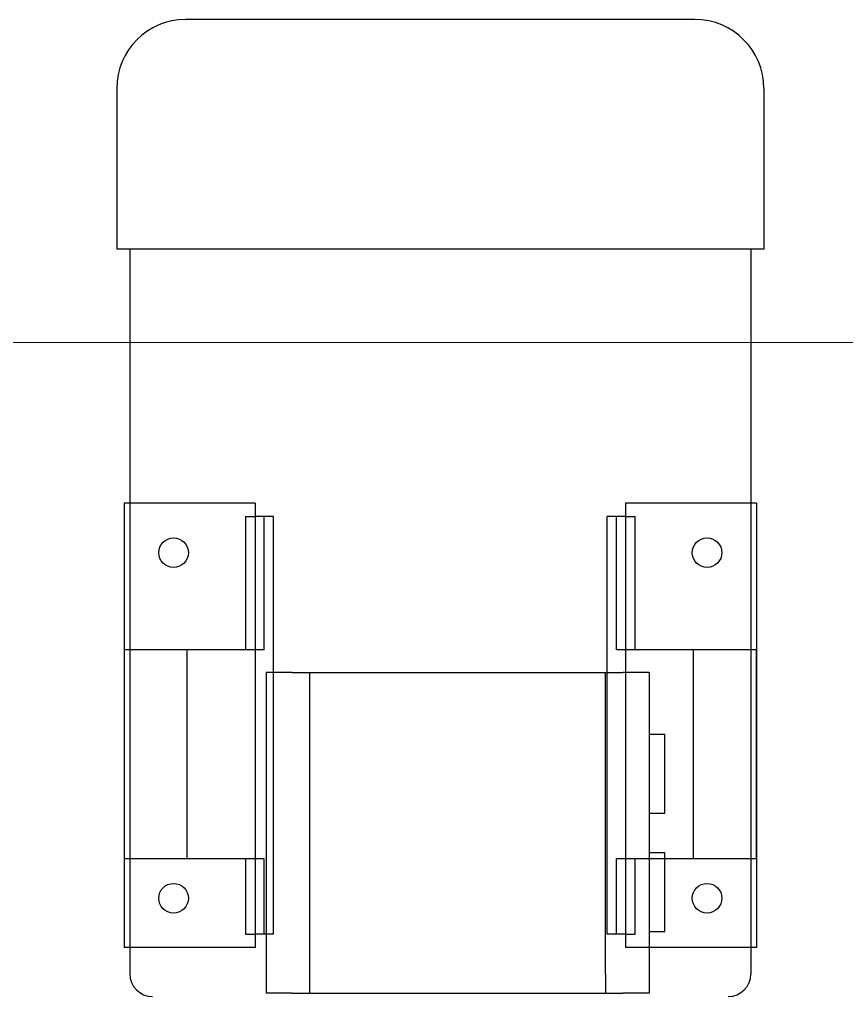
# Model space of a CAD drawing. Extents: x -32000 to 416743, y -254124 to 144214.
# Drawn here: x 255624.6 to 255959.4, y 74735 to 75130.8 of the extents above; entities that cross this region are included whole.
import ezdxf

# ---------------------------------------------------------------- set-up
doc = ezdxf.new("R2010")
doc.units = 0
doc.header["$LTSCALE"] = 10
doc.linetypes.add('H12PL4$0$JJP_三點線', pattern=[0.9, 0.3, -0.15, 0, -0.15, 0, -0.15, 0, -0.15])
doc.linetypes.add('XFM7P40ICA$0$H12PL4$0$JJP_三點線', pattern=[0.9, 0.3, -0.15, 0, -0.15, 0, -0.15, 0, -0.15])
for name, color, linetype in [('H12PL4$0$S-GRID', 252, 'Continuous'), ('XFM1Q40$0$COL', 1, 'Continuous'), ('XFM1Q40$0$M-EQPM-MAU', 22, 'Continuous'), ('XFM7P40ICA$0$H12PL4$0$L40_19_MEJI', 252, 'Continuous'), ('XFM7P40ICA$0$H12PL4$0$S-GRID', 252, 'Continuous')]:
    doc.layers.add(name, color=color, linetype=linetype)

# ---------------------------------------------------------------- blocks, each defined once
blk = doc.blocks.new('H12PL4')
at = {"layer": 'H12PL4$0$S-GRID', "linetype": 'H12PL4$0$JJP_三點線', "lineweight": 0}
blk.add_line((-29000, 75000), (289600, 75000), dxfattribs=at)
blk = doc.blocks.new('XFM1Q40$0$A$C6DF15AF1')
at = {"layer": 'XFM1Q40$0$M-EQPM-MAU', "extrusion": (-1.22465e-16, -1, 0)}
for p, q in [((13655.502, -13831.119, 3.078), (13655.502, -13804.919, 3.078)), ((13662.012, -13804.919, 3.078), (13655.502, -13804.919, 3.078)), ((13627.202, -13805.443, 3.078), (13626.139, -13805.443, 3.078)), ((13645.202, -13805.219, 3.078), (13627.202, -13805.219, 3.078)), ((13627.202, -13810.519, 3.078), (13627.202, -13805.219, 3.078)), ((13645.202, -13805.443, 3.078), (13627.202, -13805.443, 3.078)), ((13630.802, -13805.23, 3.078), (13639.262, -13805.23, 3.078)), ((13630.802, -13810.126, 3.078), (13630.802, -13805.23, 3.078)), ((13639.262, -13810.126, 3.078), (13639.262, -13805.23, 3.078)), ((13645.202, -13810.519, 3.078), (13645.202, -13805.219, 3.078)), ((13655.502, -13805.443, 3.078), (13645.202, -13805.443, 3.078)), ((13630.802, -13807.768, 3.078), (13639.262, -13807.768, 3.078)), ((13664.802, -13828.329, 3.078), (13664.802, -13807.709, 3.078)), ((13630.802, -13810.126, 3.078), (13627.742, -13810.126, 3.078)), ((13627.742, -13810.126, 3.078), (13627.742, -13810.519, 3.078)), ((13630.802, -13810.888, 3.078), (13630.802, -13810.126, 3.078)), ((13644.662, -13810.126, 3.078), (13639.262, -13810.126, 3.078)), ((13639.262, -13810.888, 3.078), (13639.262, -13810.126, 3.078)), ((13644.662, -13810.126, 3.078), (13644.662, -13810.519, 3.078)), ((13645.202, -13810.519, 3.078), (13627.202, -13810.519, 3.078)), ((13627.742, -13811.264, 3.078), (13627.742, -13810.519, 3.078)), ((13644.662, -13811.264, 3.078), (13644.662, -13810.519, 3.078)), ((13638.352, -13810.969, 3.078), (13625.352, -13810.969, 3.078)), ((13625.352, -13812.026, 3.078), (13625.352, -13810.969, 3.078)), ((13627.742, -13810.888, 3.078), (13630.802, -13810.888, 3.078)), ((13638.352, -13812.026, 3.078), (13638.352, -13810.969, 3.078)), ((13639.262, -13810.888, 3.078), (13644.662, -13810.888, 3.078)), ((13627.742, -13811.264, 3.078), (13644.662, -13811.264, 3.078)), ((13625.352, -13812.026, 3.078), (13625.352, -13812.731, 3.078)), ((13638.352, -13812.026, 3.078), (13638.352, -13812.731, 3.078)), ((13625.352, -13812.731, 3.078), (13625.352, -13824.706, 3.078)), ((13626.139, -13812.731, 3.078), (13638.352, -13812.731, 3.078)), ((13638.352, -13812.731, 3.078), (13638.352, -13824.706, 3.078)), ((13625.352, -13824.706, 3.078), (13625.352, -13825.411, 3.078)), ((13626.139, -13824.706, 3.078), (13638.352, -13824.706, 3.078)), ((13627.742, -13825.519, 3.078), (13627.742, -13824.773, 3.078)), ((13627.742, -13824.773, 3.078), (13644.662, -13824.773, 3.078)), ((13638.352, -13824.706, 3.078), (13638.352, -13825.411, 3.078)), ((13644.662, -13825.519, 3.078), (13644.662, -13824.773, 3.078)), ((13627.742, -13825.149, 3.078), (13630.802, -13825.149, 3.078)), ((13630.802, -13825.911, 3.078), (13630.802, -13825.149, 3.078)), ((13639.262, -13825.911, 3.078), (13639.262, -13825.149, 3.078)), ((13639.262, -13825.149, 3.078), (13644.662, -13825.149, 3.078)), ((13625.352, -13826.469, 3.078), (13625.352, -13825.411, 3.078)), ((13645.202, -13825.519, 3.078), (13627.202, -13825.519, 3.078)), ((13627.202, -13830.819, 3.078), (13627.202, -13825.519, 3.078)), ((13627.742, -13825.519, 3.078), (13627.742, -13825.911, 3.078)), ((13638.352, -13826.469, 3.078), (13638.352, -13825.411, 3.078)), ((13644.662, -13825.519, 3.078), (13644.662, -13825.911, 3.078)), ((13645.202, -13830.819, 3.078), (13645.202, -13825.519, 3.078)), ((13627.742, -13825.911, 3.078), (13630.802, -13825.911, 3.078)), ((13630.802, -13830.807, 3.078), (13630.802, -13825.911, 3.078)), ((13639.262, -13830.807, 3.078), (13639.262, -13825.911, 3.078)), ((13639.262, -13825.911, 3.078), (13644.662, -13825.911, 3.078)), ((13638.352, -13826.469, 3.078), (13625.352, -13826.469, 3.078)), ((13627.852, -13826.469, 3.078), (13627.852, -13827.11, 3.078)), ((13631.052, -13826.469, 3.078), (13631.052, -13827.11, 3.078)), ((13632.652, -13826.469, 3.078), (13632.652, -13827.11, 3.078)), ((13635.852, -13826.469, 3.078), (13635.852, -13827.11, 3.078)), ((13627.852, -13827.11, 3.078), (13631.052, -13827.11, 3.078)), ((13632.652, -13827.11, 3.078), (13635.852, -13827.11, 3.078)), ((13630.802, -13828.27, 3.078), (13639.262, -13828.27, 3.078)), ((13627.202, -13830.595, 3.078), (13626.139, -13830.595, 3.078)), ((13645.202, -13830.595, 3.078), (13627.202, -13830.595, 3.078)), ((13645.202, -13830.819, 3.078), (13627.202, -13830.819, 3.078)), ((13639.262, -13830.807, 3.078), (13630.802, -13830.807, 3.078)), ((13655.502, -13830.595, 3.078), (13645.202, -13830.595, 3.078)), ((13662.012, -13831.119, 3.078), (13655.502, -13831.119, 3.078))]:
    blk.add_line(p, q, dxfattribs=at)
at = {"layer": 'XFM1Q40$0$M-EQPM-MAU'}
for centre in [(13629.202, -13807.219, 3.078), (13643.202, -13807.219, 3.078), (13629.202, -13828.819, 3.078), (13643.202, -13828.819, 3.078)]:
    blk.add_circle(centre, 0.6, dxfattribs=at)
for centre, radius, start, end in [((13662.012, -13807.709, 3.078), 2.79, 0, 90), ((13626.139, -13806.36, 3.078), 0.917, 90, 180), ((13662.012, -13828.329, 3.078), 2.79, 270, 0), ((13626.139, -13829.678, 3.078), 0.917, 180, 270)]:
    blk.add_arc(centre, radius, start, end, dxfattribs=at)
for points, knots in [([(13625.352, -13812.731, 3.078), (13625.372, -13812.731, 3.078), (13625.393, -13812.731, 3.078), (13625.439, -13812.731, 3.078), (13625.465, -13812.731, 3.078), (13625.547, -13812.731, 3.078), (13625.609, -13812.731, 3.078), (13625.711, -13812.731, 3.078), (13625.747, -13812.731, 3.078), (13625.822, -13812.731, 3.078), (13625.859, -13812.731, 3.078), (13625.937, -13812.731, 3.078), (13625.977, -13812.731, 3.078), (13626.037, -13812.731, 3.078), (13626.058, -13812.731, 3.078), (13626.099, -13812.731, 3.078), (13626.119, -13812.731, 3.078), (13626.139, -13812.731, 3.078)], [0.018429741, 0.018429741, 0.018429741, 0.018429741, 0.019644707, 0.019644707, 0.020859672, 0.020859672, 0.023289603, 0.023289603, 0.024504569, 0.024504569, 0.025719534, 0.025719534, 0.0269345, 0.0269345, 0.027541983, 0.027541983, 0.028149465, 0.028149465, 0.028149465, 0.028149465]), ([(13626.139, -13824.706, 3.078), (13626.098, -13824.706, 3.078), (13626.056, -13824.706, 3.078), (13625.973, -13824.706, 3.078), (13625.933, -13824.706, 3.078), (13625.854, -13824.706, 3.078), (13625.816, -13824.706, 3.078), (13625.741, -13824.706, 3.078), (13625.705, -13824.706, 3.078), (13625.637, -13824.706, 3.078), (13625.605, -13824.706, 3.078), (13625.544, -13824.706, 3.078), (13625.515, -13824.706, 3.078), (13625.462, -13824.706, 3.078), (13625.437, -13824.706, 3.078), (13625.392, -13824.706, 3.078), (13625.371, -13824.706, 3.078), (13625.352, -13824.706, 3.078)], [0.034574243, 0.034574243, 0.034574243, 0.034574243, 0.035815597, 0.035815597, 0.03705695, 0.03705695, 0.038298304, 0.038298304, 0.039539657, 0.039539657, 0.040781011, 0.040781011, 0.042022364, 0.042022364, 0.043263718, 0.043263718, 0.044505071, 0.044505071, 0.044505071, 0.044505071])]:
    blk.add_open_spline(points, degree=3, knots=knots, dxfattribs=at)
blk = doc.blocks.new('XFM1Q40$0$A$C400517eb')
at = {"layer": 'XFM1Q40$0$COL', "xscale": 10.00000000000001, "yscale": 10.00000000000001, "zscale": 10.00000000000001, "rotation": 90}
blk.add_blockref('XFM1Q40$0$A$C6DF15AF1', (147014.81, -51517.22), dxfattribs=at)
blk = doc.blocks.new('XFM1Q40')
blk.add_blockref('XFM1Q40$0$A$C400517eb', (-29400, -10000))
blk = doc.blocks.new('XFM7P40ICA$0$H12PL4')
at = {"layer": 'XFM7P40ICA$0$H12PL4$0$L40_19_MEJI', "lineweight": 0}
blk.add_line((252850, 75000), (260600, 75000), dxfattribs=at)
at = {"layer": 'XFM7P40ICA$0$H12PL4$0$S-GRID', "linetype": 'XFM7P40ICA$0$H12PL4$0$JJP_三點線', "lineweight": 0}
blk.add_line((-29000, 75000), (289600, 75000), dxfattribs=at)
blk = doc.blocks.new('XFM7P40ICA')
blk.add_blockref('XFM7P40ICA$0$H12PL4', (0, 0))

msp = doc.modelspace()

# ---------------------------------------------------------------- block references
for name in ['H12PL4', 'XFM7P40ICA', 'XFM1Q40']:
    msp.add_blockref(name, (0, 0))

doc.saveas('drawing.dxf')
